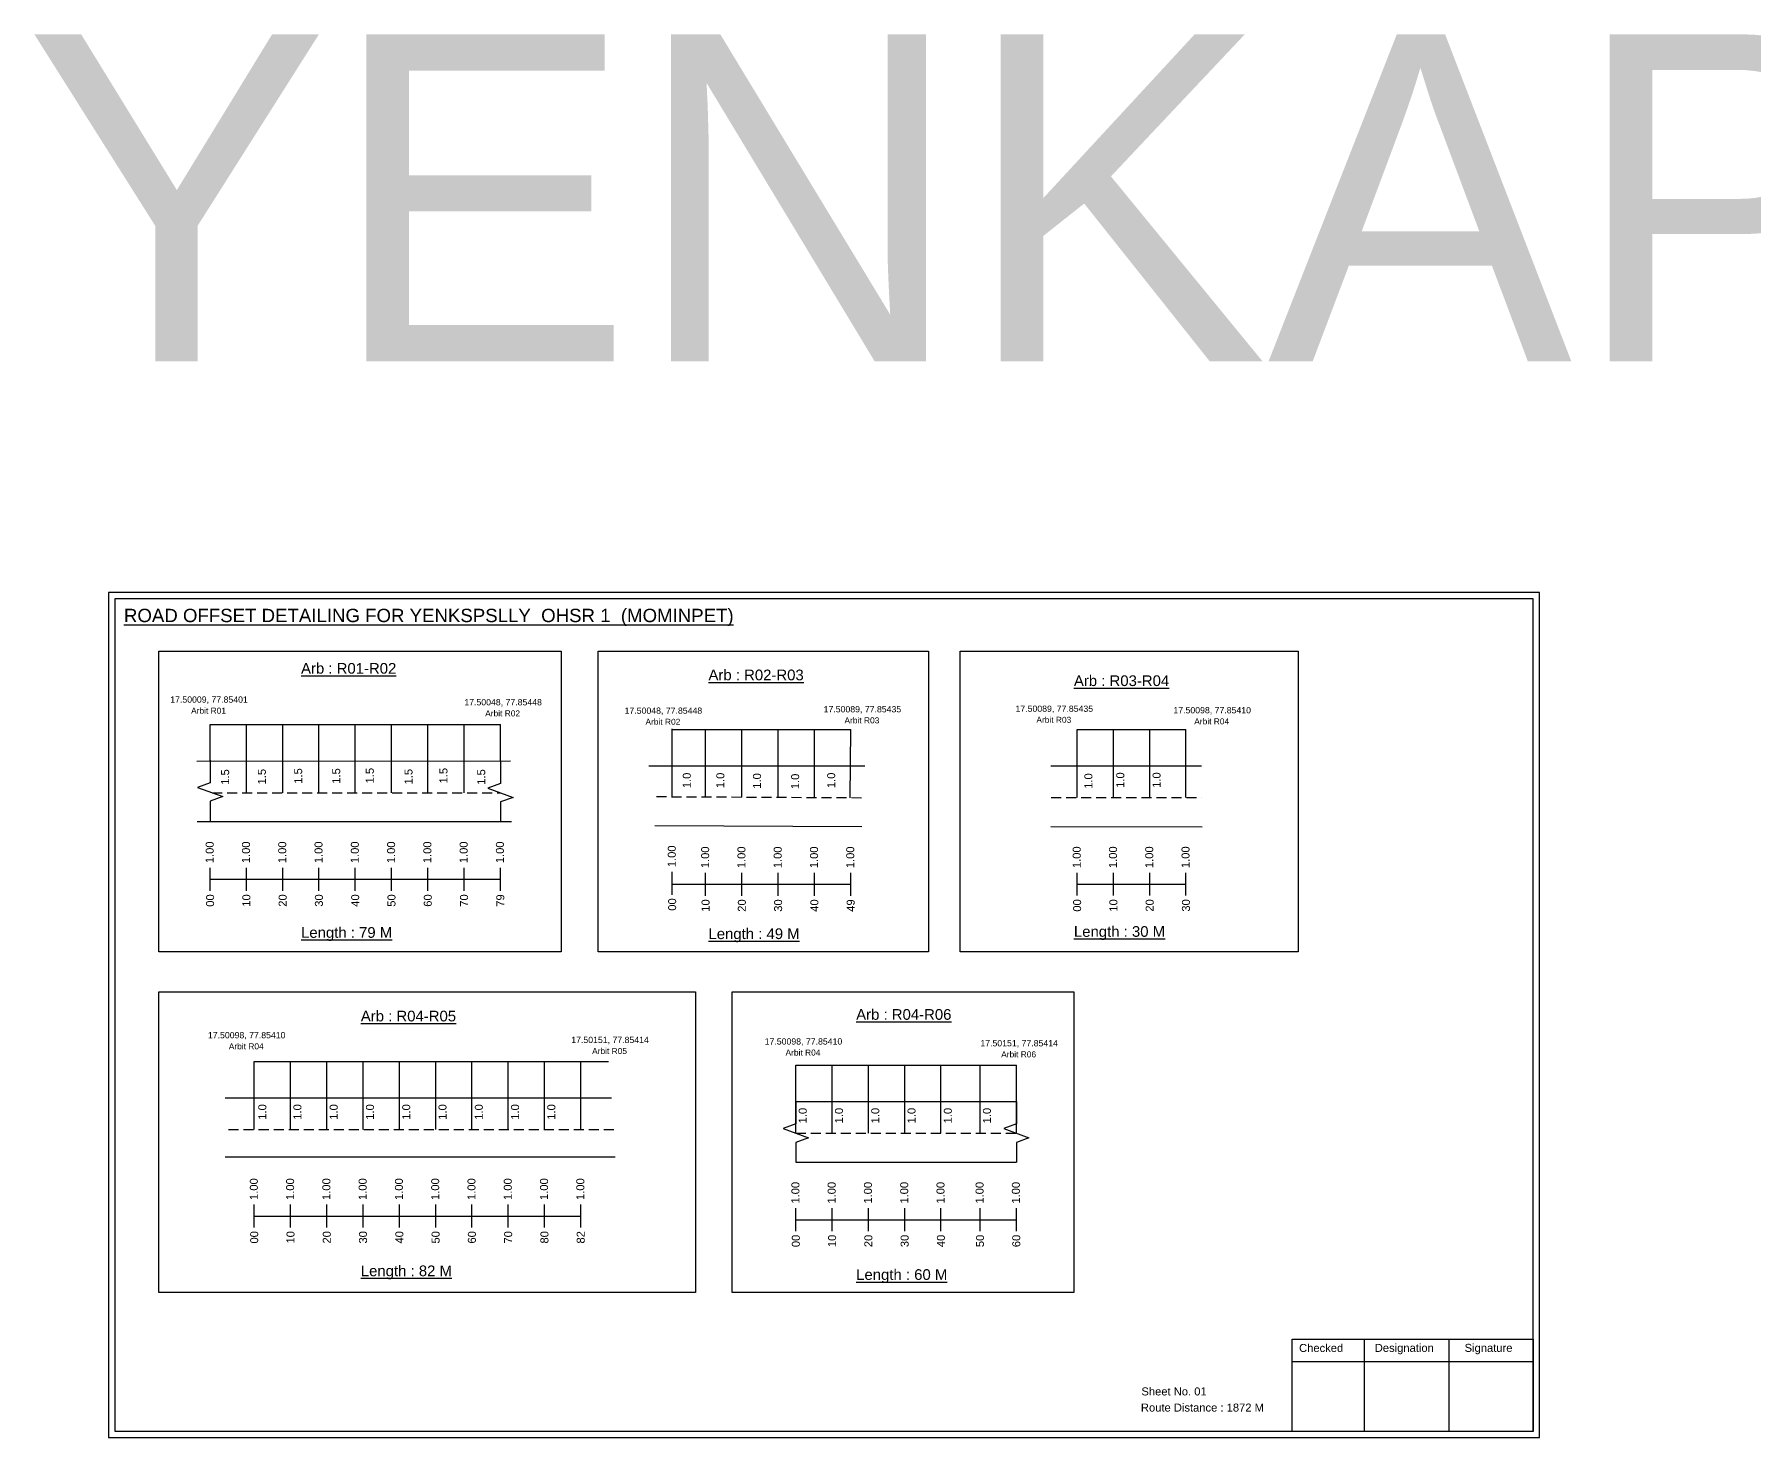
# Model space of a CAD drawing. Header units: inches. Extents: x 1316 to 4752, y 533 to 3817.
# Drawn here: x 1316 to 1961, y 1603 to 2129 of the extents above; entities that cross this region are included whole.
import ezdxf

# ---------------------------------------------------------------- set-up
doc = ezdxf.new("R2010")
doc.units = ezdxf.units.IN
doc.header["$MEASUREMENT"] = 0
doc.linetypes.add('DASHED2', pattern=[0.375, 0.25, -0.125])
doc.layers.add('PDF_Geometry', color=7, linetype='Continuous')
doc.layers.add('PDF_Text', color=5, linetype='Continuous')
doc.styles.add('PDF Arial', font='arial.ttf')
doc.styles.get("Standard").update_dxf_attribs({"font": 'arial.ttf'})

msp = doc.modelspace()

# ---------------------------------------------------------------- linework, layer by layer
at = {"color": 5}
for p, q in [((1381.95, 1870.47), (1490.75, 1870.47)), ((1555.17, 1868.59), (1622.09, 1868.59)), ((1706.98, 1868.63), (1747.78, 1868.63)), ((1398.5, 1744.24), (1531.27, 1744.24)), ((1601.52, 1742.88), (1684.18, 1742.88))]:
    msp.add_line(p, q, dxfattribs=at)
for p, q in [((1381.95, 1856.82), (1381.95, 1870.47)), ((1395.55, 1844.93), (1395.55, 1870.47)), ((1409.15, 1844.93), (1409.15, 1870.47)), ((1422.75, 1844.93), (1422.75, 1870.47)), ((1436.35, 1844.93), (1436.35, 1870.47)), ((1449.95, 1844.93), (1449.95, 1870.47)), ((1463.55, 1844.93), (1463.55, 1870.47)), ((1477.15, 1844.93), (1477.15, 1870.47)), ((1490.75, 1856.82), (1490.75, 1870.47)), ((1555.17, 1843.36), (1555.17, 1868.89)), ((1567.69, 1843.31), (1567.69, 1868.59)), ((1581.29, 1843.25), (1581.29, 1868.59)), ((1594.89, 1843.31), (1594.89, 1868.59)), ((1608.49, 1843.06), (1608.49, 1868.59)), ((1621.86, 1843.09), (1622.09, 1868.59)), ((1706.98, 1843.1), (1706.98, 1868.63)), ((1720.58, 1843.1), (1720.58, 1868.63)), ((1734.18, 1843.1), (1734.18, 1868.63)), ((1747.78, 1843.1), (1747.78, 1868.63)), ((1376.95, 1856.82), (1494.57, 1856.87)), ((1627.34, 1854.92), (1546.38, 1854.92)), ((1697.15, 1854.98), (1753.63, 1854.98)), ((1377.1, 1834.13), (1494.88, 1834.13)), ((1548.6, 1832.71), (1626.32, 1832.28)), ((1697.15, 1832.3), (1753.85, 1832.17)), ((1398.5, 1718.7), (1398.5, 1744.24)), ((1412.1, 1718.7), (1412.1, 1744.24)), ((1425.7, 1718.7), (1425.7, 1744.24)), ((1439.3, 1718.7), (1439.3, 1744.24)), ((1452.9, 1718.7), (1452.9, 1744.24)), ((1466.5, 1718.7), (1466.5, 1744.24)), ((1480.1, 1718.7), (1480.1, 1744.24)), ((1493.7, 1718.7), (1493.7, 1744.24)), ((1507.3, 1718.7), (1507.3, 1744.24)), ((1520.9, 1718.7), (1520.9, 1744.24)), ((1601.52, 1717.34), (1601.52, 1742.88)), ((1615.12, 1717.34), (1615.12, 1742.88)), ((1628.72, 1717.34), (1628.72, 1742.88)), ((1642.32, 1717.34), (1642.32, 1742.88)), ((1655.92, 1717.34), (1655.92, 1742.88)), ((1670.58, 1717.35), (1670.58, 1742.88)), ((1684.18, 1717.35), (1684.18, 1742.88)), ((1387.62, 1730.58), (1532.4, 1730.58)), ((1601.52, 1729.23), (1684.18, 1729.23)), ((1533.82, 1708.4), (1387.62, 1708.4)), ((1601.52, 1706.54), (1684.18, 1706.54))]:
    msp.add_line(p, q)
at = {"linetype": 'DASHED2', "ltscale": 15}
for p, q in [((1382.71, 1844.93), (1490.75, 1844.93)), ((1549.31, 1843.5), (1627.59, 1843.09)), ((1697.29, 1843.1), (1753.63, 1843.1)), ((1388.89, 1718.7), (1533.25, 1718.7)), ((1601.52, 1717.35), (1684.18, 1717.35))]:
    msp.add_line(p, q, dxfattribs=at)
at = {"color": 217, "true_color": 0x93278f}
for p, q in [((1381.95, 1808.23), (1381.95, 1816.79)), ((1381.95, 1812.5), (1490.75, 1812.5)), ((1395.55, 1808.23), (1395.55, 1816.79)), ((1409.15, 1808.23), (1409.15, 1816.79)), ((1422.75, 1808.23), (1422.75, 1816.79)), ((1436.35, 1808.23), (1436.35, 1816.79)), ((1449.95, 1808.23), (1449.95, 1816.79)), ((1463.55, 1808.23), (1463.55, 1816.79)), ((1477.15, 1808.23), (1477.15, 1816.79)), ((1490.75, 1808.23), (1490.75, 1816.79)), ((1555.17, 1806.74), (1555.17, 1815.3)), ((1567.69, 1806.36), (1567.69, 1814.91)), ((1581.29, 1806.36), (1581.29, 1814.91)), ((1594.89, 1806.36), (1594.89, 1814.91)), ((1608.49, 1806.36), (1608.49, 1814.91)), ((1622.09, 1806.36), (1622.09, 1814.91)), ((1706.98, 1806.4), (1706.98, 1814.96)), ((1720.58, 1806.4), (1720.58, 1814.96)), ((1734.18, 1806.4), (1734.18, 1814.96)), ((1747.78, 1806.4), (1747.78, 1814.96)), ((1555.17, 1810.63), (1622.09, 1810.64)), ((1706.98, 1810.67), (1747.78, 1810.68)), ((1398.5, 1682), (1398.5, 1690.56)), ((1412.1, 1682), (1412.1, 1690.56)), ((1425.7, 1682), (1425.7, 1690.56)), ((1439.3, 1682), (1439.3, 1690.56)), ((1452.9, 1682), (1452.9, 1690.56)), ((1466.5, 1682), (1466.5, 1690.56)), ((1480.1, 1682), (1480.1, 1690.56)), ((1493.7, 1682), (1493.7, 1690.56)), ((1507.3, 1682), (1507.3, 1690.56)), ((1520.9, 1682), (1520.9, 1690.56)), ((1398.5, 1686.27), (1520.9, 1686.3)), ((1601.52, 1680.64), (1601.52, 1689.2)), ((1601.52, 1684.91), (1684.18, 1684.92)), ((1615.12, 1680.64), (1615.12, 1689.2)), ((1628.72, 1680.64), (1628.72, 1689.2)), ((1642.32, 1680.64), (1642.32, 1689.2)), ((1655.92, 1680.64), (1655.92, 1689.2)), ((1670.58, 1680.65), (1670.58, 1689.21)), ((1684.18, 1680.65), (1684.18, 1689.21))]:
    msp.add_line(p, q, dxfattribs=at)
for points in [[(1362.72, 1897.95), (1513.57, 1897.95), (1513.57, 1785.27), (1362.72, 1785.27)], [(1527.47, 1897.95), (1651.27, 1897.95), (1651.27, 1785.27), (1527.47, 1785.27)], [(1663.12, 1897.95), (1789.87, 1897.95), (1789.87, 1785.27), (1663.12, 1785.27)], [(1362.72, 1770.36), (1563.96, 1770.36), (1563.96, 1657.68), (1362.72, 1657.68)], [(1577.66, 1770.36), (1705.75, 1770.36), (1705.75, 1657.68), (1577.66, 1657.68)]]:
    msp.add_lwpolyline(points, close=True)
at = {"linetype": 'Continuous'}
for points in [[(1381.93, 1857.1), (1381.93, 1848.67), (1377.19, 1846.94), (1386.67, 1843.49), (1381.93, 1841.76), (1381.93, 1834.42)], [(1490.75, 1856.82), (1490.75, 1848.39), (1486.01, 1846.66), (1495.49, 1843.21), (1490.75, 1841.48), (1490.75, 1834.13)], [(1601.52, 1729.23), (1601.52, 1720.8), (1596.78, 1719.07), (1606.27, 1715.62), (1601.52, 1713.89), (1601.52, 1706.54)], [(1684.18, 1729.23), (1684.18, 1720.8), (1679.43, 1719.07), (1688.92, 1715.62), (1684.18, 1713.89), (1684.18, 1706.54)]]:
    msp.add_lwpolyline(points, dxfattribs=at)
at = {"layer": 'PDF_Geometry'}
for points in [[(1343.86, 1919.96), (1343.86, 1603.25), (1880.33, 1603.25), (1880.33, 1919.96)], [(1346.19, 1917.63), (1346.19, 1605.67), (1877.91, 1605.67), (1877.91, 1917.63)]]:
    msp.add_lwpolyline(points, close=True, dxfattribs=at)
at = {"layer": 'PDF_Geometry', "color": 242, "true_color": 0xcc1f26}
msp.add_lwpolyline([(1877.91, 1605.58), (1787.57, 1605.58), (1787.57, 1640.19), (1877.91, 1640.19)], close=True, dxfattribs=at)
for points in [[(1814.55, 1640.19), (1814.55, 1605.58)], [(1846.28, 1640.19), (1846.28, 1605.58)], [(1787.57, 1631.81), (1877.91, 1631.81)]]:
    msp.add_lwpolyline(points, dxfattribs=at)

# ---------------------------------------------------------------- texts
for s, height, p in [('YENKAPALLY 1', 122.5352, (1312.31, 2006.64)), ('Sheet No. 01', 3, (1731.07, 1619.05)), ('Route Distance : 1872 M', 3, (1730.88, 1613))]:
    msp.add_text(s, height=height).set_placement(p)
at = {"color": 242, "true_color": 0xcd2027}
for s, height, p in [('%%UROAD OFFSET DETAILING FOR YENKSPSLLY  OHSR 1  (MOMINPET)', 5, (1349.64, 1908.89)), ('%%UArb : R01-R02', 4, (1416.03, 1889.57)), ('%%UArb : R02-R03', 4, (1568.77, 1887.1)), ('%%UArb : R03-R04', 4, (1705.77, 1884.94)), ('%%ULength : 79 M', 4, (1416.03, 1790.57)), ('%%ULength : 49 M', 4, (1568.77, 1790.1)), ('%%ULength : 30 M', 4, (1705.77, 1790.94)), ('%%UArb : R04-R05', 4, (1438.44, 1759.25)), ('%%UArb : R04-R06', 4, (1624.14, 1759.85)), ('%%ULength : 82 M', 4, (1438.44, 1663.75)), ('%%ULength : 60 M', 4, (1624.14, 1662.35))]:
    msp.add_text(s, height=height, dxfattribs=at).set_placement(p)
at = {"color": 5}
for s, height, p in [('17.50009, 77.85401', 2.34, (1366.99, 1878.7)), ('Arbit R01', 2.246, (1374.81, 1874.57)), ('17.50048, 77.85448', 2.34, (1477.24, 1877.69)), ('17.50048, 77.85448', 2.34, (1537.33, 1874.54)), ('17.50089, 77.85435', 2.34, (1611.93, 1875.07)), ('17.50089, 77.85435', 2.34, (1683.87, 1875.27)), ('17.50098, 77.85410', 2.34, (1743.06, 1874.7)), ('Arbit R02', 2.246, (1485.06, 1873.56)), ('Arbit R02', 2.246, (1545.15, 1870.41)), ('Arbit R03', 2.246, (1619.75, 1870.94)), ('Arbit R03', 2.246, (1691.69, 1871.15)), ('Arbit R04', 2.246, (1750.88, 1870.57)), ('17.50098, 77.85410', 2.34, (1381.12, 1752.91)), ('Arbit R04', 2.246, (1388.94, 1748.78)), ('17.50151, 77.85414', 2.34, (1517.32, 1751.13)), ('Arbit R05', 2.246, (1525.14, 1747)), ('17.50098, 77.85410', 2.34, (1589.84, 1750.56)), ('Arbit R04', 2.246, (1597.66, 1746.44)), ('17.50151, 77.85414', 2.34, (1670.69, 1749.89)), ('Arbit R06', 2.246, (1678.51, 1745.76))]:
    msp.add_text(s, height=height, dxfattribs=at).set_placement(p)
for s, p in [('1.5', (1389.08, 1847.92)), ('1.5', (1402.83, 1848.05)), ('1.5', (1416.45, 1848.3)), ('1.5', (1430.71, 1848.3)), ('1.5', (1443.3, 1848.43)), ('1.5', (1457.82, 1848.05)), ('1.5', (1470.92, 1848.43)), ('1.5', (1485.08, 1847.93)), ('1.0', (1562.13, 1846.64)), ('1.0', (1574.7, 1846.64)), ('1.0', (1588.44, 1846.45)), ('1.0', (1602.76, 1846.26)), ('1.0', (1616.27, 1846.67)), ('1.0', (1712.69, 1846.41)), ('1.0', (1724.65, 1846.77)), ('1.0', (1738.25, 1846.77)), ('1.0', (1403.01, 1722.38)), ('1.0', (1416.16, 1722.38)), ('1.0', (1429.76, 1722.38)), ('1.0', (1443.36, 1722.38)), ('1.0', (1456.96, 1722.38)), ('1.0', (1470.56, 1722.38)), ('1.0', (1484.16, 1722.38)), ('1.0', (1497.76, 1722.38)), ('1.0', (1511.36, 1722.38)), ('1.0', (1605.59, 1721.02)), ('1.0', (1619.19, 1721.02)), ('1.0', (1632.79, 1721.02)), ('1.0', (1646.39, 1721.02)), ('1.0', (1659.99, 1721.02)), ('1.0', (1674.65, 1721.02))]:
    msp.add_text(s, height=3, rotation=90).set_placement(p)
at = {"color": 217, "true_color": 0x93278f}
for s, p in [('1.00', (1383.28, 1818.53)), ('1.00', (1396.88, 1818.53)), ('1.00', (1410.48, 1818.53)), ('1.00', (1424.08, 1818.53)), ('1.00', (1437.68, 1818.53)), ('1.00', (1451.28, 1818.53)), ('1.00', (1464.88, 1818.53)), ('1.00', (1478.48, 1818.53)), ('1.00', (1492.08, 1818.53)), ('1.00', (1556.5, 1817.04)), ('1.00', (1569.02, 1816.65)), ('1.00', (1582.62, 1816.65)), ('1.00', (1596.22, 1816.65)), ('1.00', (1609.82, 1816.65)), ('1.00', (1623.42, 1816.65)), ('1.00', (1708.31, 1816.69)), ('1.00', (1721.91, 1816.69)), ('1.00', (1735.51, 1816.69)), ('1.00', (1749.11, 1816.69)), ('00', (1383.43, 1802.21)), ('10', (1397.03, 1802.21)), ('20', (1410.63, 1802.21)), ('30', (1424.23, 1802.21)), ('40', (1437.83, 1802.21)), ('50', (1451.43, 1802.21)), ('60', (1465.03, 1802.21)), ('70', (1478.63, 1802.21)), ('79', (1492.23, 1802.21)), ('00', (1556.65, 1800.72)), ('10', (1569.17, 1800.33)), ('20', (1582.77, 1800.33)), ('30', (1596.37, 1800.33)), ('40', (1609.97, 1800.33)), ('49', (1623.57, 1800.33)), ('00', (1708.46, 1800.37)), ('10', (1722.06, 1800.37)), ('20', (1735.66, 1800.37)), ('30', (1749.26, 1800.37)), ('1.00', (1399.82, 1692.3)), ('1.00', (1413.42, 1692.3)), ('1.00', (1427.02, 1692.3)), ('1.00', (1440.62, 1692.3)), ('1.00', (1454.22, 1692.3)), ('1.00', (1467.82, 1692.3)), ('1.00', (1481.42, 1692.3)), ('1.00', (1495.02, 1692.3)), ('1.00', (1508.62, 1692.3)), ('1.00', (1522.22, 1692.3)), ('1.00', (1602.85, 1690.94)), ('1.00', (1616.45, 1690.94)), ('1.00', (1630.05, 1690.94)), ('1.00', (1643.65, 1690.94)), ('1.00', (1657.25, 1690.94)), ('1.00', (1671.9, 1690.94)), ('1.00', (1685.5, 1690.94)), ('00', (1399.97, 1675.98)), ('10', (1413.57, 1675.98)), ('20', (1427.17, 1675.98)), ('30', (1440.77, 1675.98)), ('40', (1454.37, 1675.98)), ('50', (1467.97, 1675.98)), ('60', (1481.57, 1675.98)), ('70', (1495.17, 1675.98)), ('80', (1508.77, 1675.98)), ('82', (1522.37, 1675.98)), ('00', (1603, 1674.62)), ('10', (1616.6, 1674.62)), ('20', (1630.2, 1674.62)), ('30', (1643.8, 1674.62)), ('40', (1657.4, 1674.62)), ('50', (1672.05, 1674.62)), ('60', (1685.65, 1674.62))]:
    msp.add_text(s, height=3, rotation=90, dxfattribs=at).set_placement(p)
at = {"layer": 'PDF_Text', "color": 7, "attachment_point": 7, "style": 'PDF Arial'}
for s, insert, char_height in [('Checked', (1790.18, 1635.3), 3.001), ('Designation', (1818.55, 1634.47), 3.0006), ('Signature', (1852.23, 1634.47), 3.001)]:
    msp.add_mtext(s, dxfattribs=dict(at, insert=insert, char_height=char_height))

doc.saveas('drawing.dxf')
